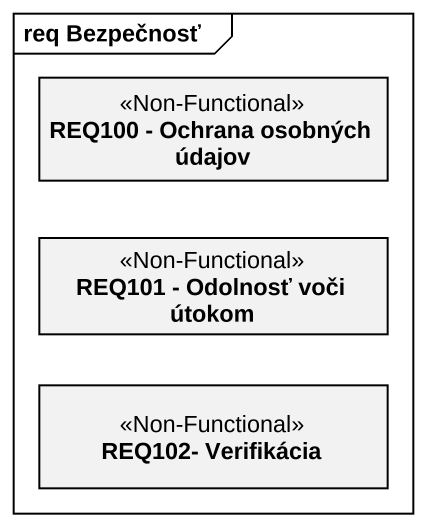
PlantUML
@startuml
mainframe req Bezpečnosť
hide circle
hide empty members
class "REQ100 - Ochrana osobných údajov" as REQ100_Ochrana_osobných <<Non-Functional>>
class "REQ101 - Odolnosť voči útokom" as REQ101_Odolnosť_voči_útokom <<Non-Functional>>
class "REQ102- Verifikácia" as REQ102_Verifikácia <<Non-Functional>>
@enduml
